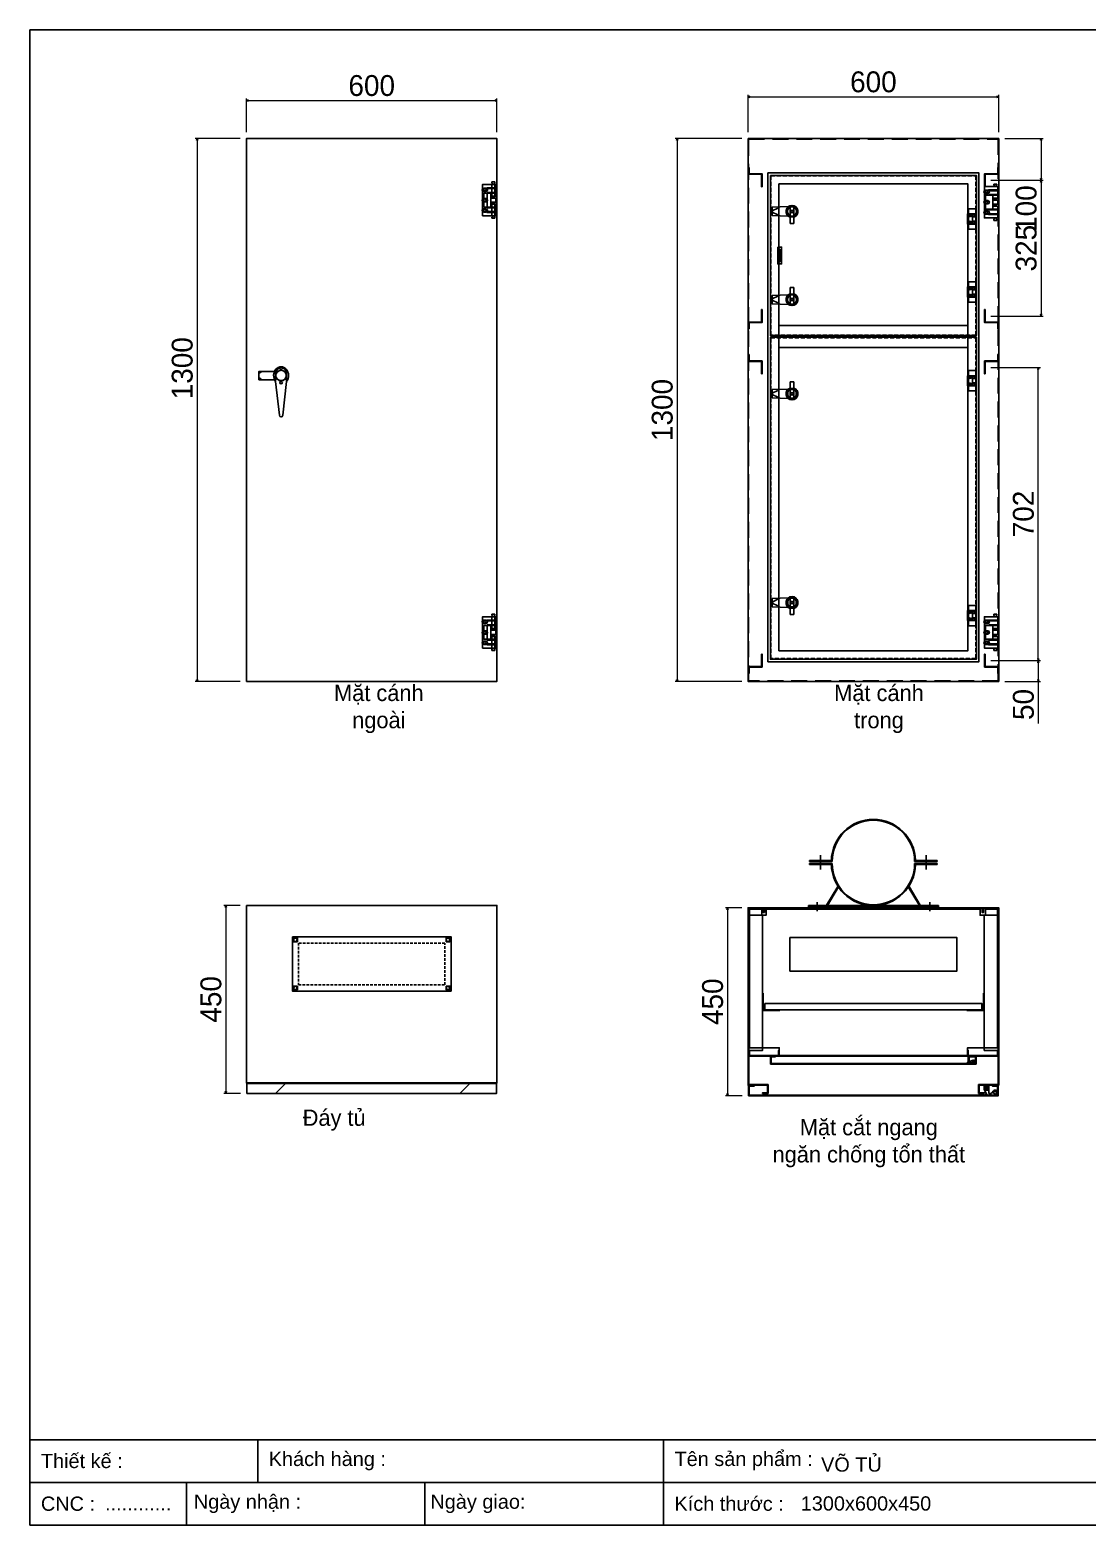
# Model space of a CAD drawing. Header units: millimetres. Extents: x 0 to 5063, y 0 to 3580.
# Drawn here: x 0 to 2532, y 0 to 3580 of the extents above; entities that cross this region are included whole.
import ezdxf

# ---------------------------------------------------------------- set-up
doc = ezdxf.new("R2010")
doc.units = ezdxf.units.MM
for name, pattern in [('HIDDEN', [9.525, 6.35, -3.175]), ('HIDDEN2', [4.7625, 3.175, -1.5875]), ('HIDDENX2', [19.05, 12.7, -6.35])]:
    doc.linetypes.add(name, pattern=pattern)
for name, color, linetype in [('DIM', 253, 'Continuous'), ('Ghi chu', 7, 'Continuous'), ('HEATER', 1, 'Continuous')]:
    doc.layers.add(name, color=color, linetype=linetype)
doc.styles.add('Arial', font='arial.ttf')
doc.dimstyles.new('CNC', dxfattribs={"dimtxt": 50, "dimasz": 5, "dimexe": 5, "dimexo": 15, "dimgap": 10, "dimtad": 1, "dimdec": 0, "dimtxsty": 'Standard', "dimblk": 'OPEN30', "dimcen": 10, "dimclrd": 5, "dimclre": 5, "dimclrt": 3, "dimazin": 3, "dimtfac": 1, "dimtdec": 0, "dimtmove": 0, "dimatfit": 3, "dimldrblk": 'ARCHTICK', "dimlwd": 9, "dimlwe": 9})

# ---------------------------------------------------------------- blocks, each defined once
blk = doc.blocks.new('*D3')
at = {"color": 5, "lineweight": 9, "ltscale": 3, "transparency": 16777216}
for p, q in [((1719.8, 3334.9), (1719.8, 3424.8)), ((1724.8, 3419.8), (2314.8, 3419.8)), ((2319.8, 3334.9), (2319.8, 3424.8))]:
    blk.add_line(p, q, dxfattribs=at)
at = {"color": 0, "linetype": 'ByBlock', "lineweight": -2}
for p, q in [((1719.8, 3419.8), (1724.8, 3421.1)), ((1724.8, 3418.5), (1719.8, 3419.8)), ((1719.8, 3419.8), (1724.8, 3419.8)), ((2314.8, 3421.1), (2319.8, 3419.8)), ((2319.8, 3419.8), (2314.8, 3418.5)), ((2319.8, 3419.8), (2314.8, 3419.8))]:
    blk.add_line(p, q, dxfattribs=at)
at = {"layer": 'Defpoints', "color": 0, "ltscale": 3, "transparency": 16777216}
for p in [(2319.8, 3419.8), (1719.8, 3319.9), (2319.8, 3319.9)]:
    blk.add_point(p, dxfattribs=at)
at = {"color": 3, "ltscale": 3, "transparency": 16777216, "insert": (2019.8, 3455.3), "char_height": 50, "attachment_point": 5}
blk.add_mtext('600', dxfattribs=at)
blk = doc.blocks.new('_ArchTick')
at = {"color": 0, "const_width": 0.15}
blk.add_lwpolyline([(-0.5, -0.5), (0.5, 0.5)], dxfattribs=at)
blk = doc.blocks.new('_Open30')
at = {"color": 0, "linetype": 'ByBlock', "lineweight": -2}
for p, q in [((-1, 0.27), (0, 0)), ((0, 0), (-1, -0.27)), ((0, 0), (-1, 0))]:
    blk.add_line(p, q, dxfattribs=at)
blk = doc.blocks.new('*D4')
at = {"color": 5, "lineweight": 9, "ltscale": 3, "transparency": 16777216}
for p, q in [((1704.8, 3319.9), (1545, 3319.9)), ((1550, 3314.9), (1550, 2024.9)), ((1704.8, 2019.9), (1545, 2019.9))]:
    blk.add_line(p, q, dxfattribs=at)
at = {"color": 0, "linetype": 'ByBlock', "lineweight": -2}
for p, q in [((1548.6, 3314.9), (1550, 3319.9)), ((1550, 3319.9), (1551.3, 3314.9)), ((1550, 3319.9), (1550, 3314.9)), ((1550, 2019.9), (1548.6, 2024.9)), ((1551.3, 2024.9), (1550, 2019.9)), ((1550, 2019.9), (1550, 2024.9))]:
    blk.add_line(p, q, dxfattribs=at)
at = {"layer": 'Defpoints', "color": 0, "ltscale": 3, "transparency": 16777216}
for p in [(1719.8, 3319.9), (1550, 2019.9), (1719.8, 2019.9)]:
    blk.add_point(p, dxfattribs=at)
at = {"color": 3, "ltscale": 3, "transparency": 16777216, "insert": (1514.4, 2669.9), "char_height": 50, "attachment_point": 5, "rotation": 90}
blk.add_mtext('1300', dxfattribs=at)
blk = doc.blocks.new('ovan6x9')
at = {"color": 2}
for p, q in [((2, 6), (8, 6)), ((2, 0), (8, 0))]:
    blk.add_line(p, q, dxfattribs=at)
for centre, start, end in [((2, 3), 90, 270), ((8, 3), 270, 90)]:
    blk.add_arc(centre, 3, start, end, dxfattribs=at)
blk = doc.blocks.new('HL036-1-1')
at = {"color": 1}
blk.add_line((9.5, 36.2), (9.5, 12.2), dxfattribs=at)
for points in [[(-2.5, 12.2), (17.5, 12.2), (17.5, 36.2), (-2.5, 36.2)], [(0, 48.5), (17.5, 48.5), (17.5, 0), (0, 0)]]:
    blk.add_lwpolyline(points, close=True, dxfattribs=at)
for centre, radius in [((3.5, 31.8), 2), ((3.5, 16.8), 2), ((12.7, 32.5), 2.5), ((12.7, 16), 2.5)]:
    blk.add_circle(centre, radius, dxfattribs=at)
blk = doc.blocks.new('*D5')
at = {"color": 5, "lineweight": 9, "ltscale": 3, "transparency": 16777216}
for p, q in [((2334.8, 3319.9), (2426.3, 3319.9)), ((2421.3, 3314.9), (2421.3, 3224.9)), ((2301.2, 3219.9), (2426.3, 3219.9)), ((2421.3, 3219.9), (2421.3, 3089.3))]:
    blk.add_line(p, q, dxfattribs=at)
at = {"color": 0, "linetype": 'ByBlock', "lineweight": -2}
for p, q in [((2420, 3314.9), (2421.3, 3319.9)), ((2421.3, 3319.9), (2422.7, 3314.9)), ((2421.3, 3319.9), (2421.3, 3314.9)), ((2421.3, 3219.9), (2420, 3224.9)), ((2422.7, 3224.9), (2421.3, 3219.9)), ((2421.3, 3219.9), (2421.3, 3224.9))]:
    blk.add_line(p, q, dxfattribs=at)
at = {"layer": 'Defpoints', "color": 0, "ltscale": 3, "transparency": 16777216}
for p in [(2319.8, 3319.9), (2286.2, 3219.9), (2421.3, 3219.9)]:
    blk.add_point(p, dxfattribs=at)
at = {"color": 3, "ltscale": 3, "transparency": 16777216, "insert": (2385.8, 3152.1), "char_height": 50, "attachment_point": 5, "rotation": 90}
blk.add_mtext('100', dxfattribs=at)
blk = doc.blocks.new('*D6')
at = {"color": 5, "lineweight": 9, "ltscale": 3, "transparency": 16777216}
for p, q in [((2301.2, 3219.9), (2426.3, 3219.9)), ((2421.3, 3214.9), (2421.3, 2899.9)), ((2301.2, 2894.9), (2426.3, 2894.9))]:
    blk.add_line(p, q, dxfattribs=at)
at = {"color": 0, "linetype": 'ByBlock', "lineweight": -2}
for p, q in [((2420, 3214.9), (2421.3, 3219.9)), ((2421.3, 3219.9), (2422.7, 3214.9)), ((2421.3, 3219.9), (2421.3, 3214.9)), ((2421.3, 2894.9), (2420, 2899.9)), ((2422.7, 2899.9), (2421.3, 2894.9)), ((2421.3, 2894.9), (2421.3, 2899.9))]:
    blk.add_line(p, q, dxfattribs=at)
at = {"layer": 'Defpoints', "color": 0, "ltscale": 3, "transparency": 16777216}
for p in [(2286.2, 3219.9), (2286.2, 2894.9), (2421.3, 2894.9)]:
    blk.add_point(p, dxfattribs=at)
at = {"color": 3, "ltscale": 3, "transparency": 16777216, "insert": (2385.8, 3057.4), "char_height": 50, "attachment_point": 5, "rotation": 90}
blk.add_mtext('325', dxfattribs=at)
blk = doc.blocks.new('*D7')
at = {"color": 5, "lineweight": 9, "ltscale": 3, "transparency": 16777216}
for p, q in [((2301.2, 2069.9), (2419.7, 2069.9)), ((2414.7, 2064.9), (2414.7, 2024.9)), ((2334.8, 2019.9), (2419.7, 2019.9)), ((2414.7, 2019.9), (2414.7, 1919))]:
    blk.add_line(p, q, dxfattribs=at)
at = {"color": 0, "linetype": 'ByBlock', "lineweight": -2}
for p, q in [((2413.4, 2064.9), (2414.7, 2069.9)), ((2414.7, 2069.9), (2416.1, 2064.9)), ((2414.7, 2069.9), (2414.7, 2064.9)), ((2414.7, 2019.9), (2413.4, 2024.9)), ((2416.1, 2024.9), (2414.7, 2019.9)), ((2414.7, 2019.9), (2414.7, 2024.9))]:
    blk.add_line(p, q, dxfattribs=at)
at = {"layer": 'Defpoints', "color": 0, "ltscale": 3, "transparency": 16777216}
for p in [(2286.2, 2069.9), (2414.7, 2069.9), (2319.8, 2019.9)]:
    blk.add_point(p, dxfattribs=at)
at = {"color": 3, "ltscale": 3, "transparency": 16777216, "insert": (2379.2, 1964.8), "char_height": 50, "attachment_point": 5, "rotation": 90}
blk.add_mtext('50', dxfattribs=at)
blk = doc.blocks.new('*D8')
at = {"color": 5, "lineweight": 9, "ltscale": 3, "transparency": 16777216}
for p, q in [((2301.2, 2771.9), (2419.7, 2771.9)), ((2414.7, 2074.9), (2414.7, 2766.9)), ((2301.2, 2069.9), (2419.7, 2069.9))]:
    blk.add_line(p, q, dxfattribs=at)
at = {"color": 0, "linetype": 'ByBlock', "lineweight": -2}
for p, q in [((2413.4, 2766.9), (2414.7, 2771.9)), ((2414.7, 2771.9), (2416.1, 2766.9)), ((2414.7, 2771.9), (2414.7, 2766.9)), ((2414.7, 2069.9), (2413.4, 2074.9)), ((2416.1, 2074.9), (2414.7, 2069.9)), ((2414.7, 2069.9), (2414.7, 2074.9))]:
    blk.add_line(p, q, dxfattribs=at)
at = {"layer": 'Defpoints', "color": 0, "ltscale": 3, "transparency": 16777216}
for p in [(2286.2, 2771.9), (2414.7, 2771.9), (2286.2, 2069.9)]:
    blk.add_point(p, dxfattribs=at)
at = {"color": 3, "ltscale": 3, "transparency": 16777216, "insert": (2379.2, 2420.9), "char_height": 50, "attachment_point": 5, "rotation": 90}
blk.add_mtext('702', dxfattribs=at)
blk = doc.blocks.new('HL011-1-6')
at = {"color": 1}
for p, q in [((29.5, 81), (22.5, 81)), ((22.5, 81), (22.5, 78)), ((23.5, 78), (22.5, 78)), ((23.5, 75), (22.5, 75)), ((23.5, 75), (23.5, 78)), ((29.5, 78), (28.5, 78)), ((28.5, 75), (28.5, 78)), ((28.5, 75), (29.5, 75)), ((29.5, 78), (29.5, 81)), ((11, 56), (11, 54)), ((11, 56), (32, 56)), ((20, 54), (20, 21)), ((20, 47), (32, 47)), ((32, 42.5), (20, 42.5)), ((22.5, 56), (22.5, 54)), ((23.1, 47), (24, 44)), ((24, 44), (28, 44)), ((28.9, 47), (28, 44)), ((29.5, 54), (29.5, 56)), ((11, 21), (11, 19)), ((11, 19), (32, 19)), ((32, 32.5), (20, 32.5)), ((20, 28), (32, 28)), ((22.5, 19), (22.5, 21)), ((23.5, 0), (22.5, 0)), ((23.1, 28), (24, 31)), ((23.5, 0), (23.5, -3)), ((24, 31), (28, 31)), ((28.9, 28), (28, 31)), ((28.5, 0), (28.5, -3)), ((28.5, 0), (29.5, 0)), ((29.5, 21), (29.5, 19)), ((22.5, -6), (22.5, -3)), ((23.5, -3), (22.5, -3)), ((29.5, -6), (22.5, -6)), ((29.5, -3), (28.5, -3)), ((29.5, -3), (29.5, -6))]:
    blk.add_line(p, q, dxfattribs=at)
for points in [[(32, 19), (32, 0), (0, 0), (0, 75), (32, 75), (32, 56)], [(32, 28), (32, 21), (3, 21), (3, 54), (32, 54), (32, 47)], [(32, 42.5), (32, 32.5)]]:
    blk.add_lwpolyline(points, dxfattribs=at)
for points in [[(10, 67), (32, 67), (32, 65), (10, 65)], [(10, 8), (32, 8), (32, 10), (10, 10)]]:
    blk.add_lwpolyline(points, close=True, dxfattribs=at)
for centre in [(5.5, 62.5), (5.5, 37.5), (5.5, 12.5)]:
    blk.add_circle(centre, 3, dxfattribs=at)
blk = doc.blocks.new('KHUNG CHUẨN')
at = {"color": 7}
for p, q in [((19889.2, -28535.2), (16919.2, -28535.2)), ((17239.2, -28535.2), (17239.2, -28595.2)), ((17809.2, -28535.2), (17809.2, -28655.2)), ((18939.2, -28595.2), (16919.2, -28595.2)), ((17139.2, -28595.2), (17139.2, -28655.2)), ((17474.2, -28595.2), (17474.2, -28655.2))]:
    blk.add_line(p, q, dxfattribs=at)
blk.add_lwpolyline([(16919.2, -26555.2), (19889.2, -26555.2), (19889.2, -28655.2), (16919.2, -28655.2)], close=True, dxfattribs=at)
at = {"color": 2, "char_height": 20, "attachment_point": 4, "style": 'Arial'}
for s, insert, width in [('  Thiết kế :', (16919.2, -28565.2), 917.634), ('  Khách hàng :', (17239.2, -28565.2), 917.634), ('  Tên sản phẩm :', (17809.2, -28565.2), 917.634), ('  CNC :', (16919.2, -28625.2), 917.634), ('  Ngày nhận :', (17134, -28625.2), 556.651), ('  Ngày giao:', (17466.3, -28625.2), 556.651), ('  Kích thước :', (17809.2, -28625.2), 917.634)]:
    blk.add_mtext(s, dxfattribs=dict(at, insert=insert, width=width))
at = {"color": 3, "style": 'Arial'}
for tag, p in [('#01', (17055.6, -28580.1)), ('#02', (17431.4, -28580.1)), ('#03', (18030.6, -28580.1)), ('#08', (18751.7, -28580.1)), ('#10', (19064.8, -28580.1)), ('#04', (17024.8, -28634.6)), ('#05', (17308.5, -28633)), ('#06', (17632.7, -28633.7)), ('#07', (18002, -28634.7)), ('#09', (18753.8, -28632.6)), ('#11', (19060.3, -28625.7)), ('#12', (19806.5, -28628.9))]:
    blk.add_attdef(tag, p, '', height=20, dxfattribs=at)
blk = doc.blocks.new('*D9')
at = {"color": 0, "linetype": 'ByBlock', "lineweight": -2}
for p, q in [((1669.2, 1473.1), (1670.5, 1478.1)), ((1670.5, 1478.1), (1671.9, 1473.1)), ((1670.5, 1478.1), (1670.5, 1473.1)), ((1670.5, 1028.1), (1669.2, 1033.1)), ((1671.9, 1033.1), (1670.5, 1028.1)), ((1670.5, 1028.1), (1670.5, 1033.1))]:
    blk.add_line(p, q, dxfattribs=at)
at = {"layer": 'Defpoints', "color": 0, "transparency": 16777216}
for p in [(1719.8, 1478.1), (1670.5, 1028.1), (1720.8, 1028.1)]:
    blk.add_point(p, dxfattribs=at)
at = {"layer": 'DIM', "color": 5, "lineweight": 9, "transparency": 16777216}
for p, q in [((1704.8, 1478.1), (1665.5, 1478.1)), ((1670.5, 1473.1), (1670.5, 1033.1)), ((1705.8, 1028.1), (1665.5, 1028.1))]:
    blk.add_line(p, q, dxfattribs=at)
at = {"layer": 'DIM', "color": 3, "transparency": 16777216, "insert": (1635, 1253.1), "char_height": 50, "attachment_point": 5, "rotation": 90}
blk.add_mtext('450', dxfattribs=at)
blk = doc.blocks.new('HL011-1-4')
h = blk.add_hatch()
h.set_pattern_fill('ANSI31', color=2, scale=0.5, style=0)
h.paths.add_polyline_path([(2.5, 0), (8.5, 0), (8.5, 12), (2.5, 12)])
at = {"color": 1}
for p, q in [((7, 23.5), (0, 10)), ((0, 0), (0, 10)), ((11, 0), (0, 0)), ((7, 23.5), (26, 23.5)), ((11, 0), (11, 19.5)), ((11, 19.5), (17, 19.5)), ((17, 19.5), (21.2, 13.9))]:
    blk.add_line(p, q, dxfattribs=at)
at = {"color": 2}
blk.add_lwpolyline([(2.5, 0), (2.5, 12), (8.5, 12), (8.5, 0)], dxfattribs=at)
at = {"color": 1}
blk.add_lwpolyline([(5.7, 21), (3, 21), (3, 23.5), (7, 23.5)], dxfattribs=at)
blk.add_circle((26, 17.5), 3.5, dxfattribs=at)
blk.add_arc((26, 17.5), 6, 216.8699, 90, dxfattribs=at)
blk = doc.blocks.new('HL036-1-2')
at = {"layer": 'Ghi chu', "color": 1}
for p, q in [((-3, 17.8), (-18.9, 17.8)), ((-18.9, 15.8), (-18.9, 17.8)), ((-12.1, 15.8), (-18.9, 15.8)), ((-16.4, 1), (-16.4, 14)), ((-15.6, 15), (-3.9, 17.7)), ((0, 0), (-15.4, 0)), ((-14.4, 3), (-14.4, 11.9)), ((0, 2), (-13.4, 2)), ((-13.1, 12.8), (-4.3, 9.8)), ((-6.2, 2), (-6.2, 0)), ((-1.2, 2), (-1.2, 0)), ((0, 0), (0, 2))]:
    blk.add_line(p, q, dxfattribs=at)
for radius in [4.1, 2.1]:
    blk.add_circle((-3, 13.7), radius, dxfattribs=at)
for centre, start, end in [((-15.4, 14), 102.9616, 180), ((-15.4, 1), 180, 270), ((-13.4, 11.9), 71.3254, 180), ((-13.4, 3), 180, 270)]:
    blk.add_arc(centre, 1, start, end, dxfattribs=at)
blk = doc.blocks.new('2565')
at = {"color": 5}
for p, q in [((168377, -2431.2), (168377, -2429.1)), ((168377, -2429.1), (168428.9, -2429.1)), ((168431, -2431.2), (168377, -2431.2)), ((168682.1, -2431.2), (168628.1, -2431.2)), ((168630.2, -2429.1), (168682.1, -2429.1)), ((168682.1, -2429.1), (168682.1, -2431.2)), ((168377, -2436.4), (168377, -2438.4)), ((168431, -2436.4), (168377, -2436.4)), ((168377, -2438.4), (168428.9, -2438.4)), ((168682.1, -2436.4), (168628.1, -2436.4)), ((168630.2, -2438.4), (168682.1, -2438.4)), ((168682.1, -2438.4), (168682.1, -2436.4)), ((168444.3, -2491.4), (168417.6, -2535.9)), ((168419.4, -2537), (168446.1, -2492.5)), ((168446.1, -2492.5), (168444.3, -2491.4)), ((168613.1, -2492.5), (168614.9, -2491.4)), ((168639.8, -2537), (168613.1, -2492.5)), ((168614.9, -2491.4), (168641.5, -2535.9)), ((168373.9, -2537), (168685.2, -2537)), ((168373.9, -2539.1), (168373.9, -2537)), ((168685.2, -2539.1), (168373.9, -2539.1)), ((168373.9, -2540.1), (168685.2, -2540.1)), ((168373.9, -2542.2), (168373.9, -2540.1)), ((168417.6, -2535.9), (168419.4, -2537)), ((168641.5, -2535.9), (168639.8, -2537)), ((168685.2, -2537), (168685.2, -2539.1)), ((168685.2, -2540.1), (168685.2, -2542.2)), ((168685.2, -2542.2), (168373.9, -2542.2))]:
    blk.add_line(p, q, dxfattribs=at)
at = {"color": 2}
for p, q in [((168403, -2416.6), (168403, -2450.9)), ((168656.1, -2416.6), (168656.1, -2450.9)), ((168394.7, -2529.2), (168394.7, -2550)), ((168664.5, -2529.2), (168664.5, -2550))]:
    blk.add_line(p, q, dxfattribs=at)
at = {"color": 5}
for centre, radius, start, end in [((168529.6, -2431.2), 100.7, 1.1814, 178.8186), ((168529.6, -2431.2), 98.6, 0, 180), ((168529.6, -2436.4), 100.7, 181.1814, 358.8186), ((168529.6, -2436.4), 98.6, 180, 0)]:
    blk.add_arc(centre, radius, start, end, dxfattribs=at)
blk = doc.blocks.new('*D10')
at = {"color": 0, "linetype": 'ByBlock', "lineweight": -2}
for p, q in [((518.5, 3410.9), (523.5, 3412.2)), ((523.5, 3409.6), (518.5, 3410.9)), ((518.5, 3410.9), (523.5, 3410.9)), ((1113.5, 3412.2), (1118.5, 3410.9)), ((1118.5, 3410.9), (1113.5, 3409.6)), ((1118.5, 3410.9), (1113.5, 3410.9))]:
    blk.add_line(p, q, dxfattribs=at)
at = {"layer": 'Defpoints', "color": 0, "transparency": 16777216}
for p in [(1118.5, 3410.9), (518.5, 3319.9), (1118.5, 3319.9)]:
    blk.add_point(p, dxfattribs=at)
at = {"layer": 'DIM', "color": 5, "lineweight": 9, "transparency": 16777216}
for p, q in [((518.5, 3334.9), (518.5, 3415.9)), ((523.5, 3410.9), (1113.5, 3410.9)), ((1118.5, 3334.9), (1118.5, 3415.9))]:
    blk.add_line(p, q, dxfattribs=at)
at = {"layer": 'DIM', "color": 3, "transparency": 16777216, "insert": (818.5, 3446.4), "char_height": 50, "attachment_point": 5}
blk.add_mtext('600', dxfattribs=at)
blk = doc.blocks.new('*D11')
at = {"color": 0, "linetype": 'ByBlock', "lineweight": -2}
for p, q in [((399.2, 3314.9), (400.5, 3319.9)), ((400.5, 3319.9), (401.9, 3314.9)), ((400.5, 3319.9), (400.5, 3314.9)), ((400.5, 2019.9), (399.2, 2024.9)), ((401.9, 2024.9), (400.5, 2019.9)), ((400.5, 2019.9), (400.5, 2024.9))]:
    blk.add_line(p, q, dxfattribs=at)
at = {"layer": 'Defpoints', "color": 0, "transparency": 16777216}
for p in [(518.5, 3319.9), (400.5, 2019.9), (518.5, 2019.9)]:
    blk.add_point(p, dxfattribs=at)
at = {"layer": 'DIM', "color": 5, "lineweight": 9, "transparency": 16777216}
for p, q in [((503.5, 3319.9), (395.5, 3319.9)), ((400.5, 3314.9), (400.5, 2024.9)), ((503.5, 2019.9), (395.5, 2019.9))]:
    blk.add_line(p, q, dxfattribs=at)
at = {"layer": 'DIM', "color": 3, "transparency": 16777216, "insert": (365, 2769.9), "char_height": 50, "attachment_point": 5, "rotation": 90}
blk.add_mtext('1300', dxfattribs=at)
blk = doc.blocks.new('MS308-2-1')
at = {"color": 1}
for p, q in [((-53, 4.6), (-46, 10)), ((-13.3, -14.2), (-13.3, 6.7)), ((-12.3, 6.7), (-12.3, -6.9)), ((12.3, 6.7), (12.3, -6.9)), ((13.3, 6.7), (13.3, -14.2)), ((-53, -4.6), (-46, -10)), ((-4, -95), (-13.3, -14.2)), ((13.3, -14.2), (4, -95))]:
    blk.add_line(p, q, dxfattribs=at)
blk.add_lwpolyline([(-15.8, -10), (-53, -10), (-53, 10), (-15.8, 10)], dxfattribs=at)
for centre, radius, start, end in [((0, 6.7), 13.3, 0, 180), ((0, 6.7), 12.3, 0, 180), ((0, 5.9), 17.7, 226.184, 313.816), ((0, -95), 4, 180, 0)]:
    blk.add_arc(centre, radius, start, end, dxfattribs=at)
blk.add_ellipse((0, 0), major_axis=(0, 21), ratio=0.857143, start_param=3.972003, end_param=8.594367, dxfattribs=at)
blk = doc.blocks.new('HL011-1-3')
at = {"color": 1}
for p, q in [((29.5, 81), (22.5, 81)), ((22.5, 81), (22.5, 78)), ((23.5, 78), (22.5, 78)), ((22.5, 75), (22.5, 49)), ((23.5, 75), (22.5, 75)), ((23.5, 75), (23.5, 78)), ((29.5, 78), (28.5, 78)), ((28.5, 75), (28.5, 78)), ((28.5, 75), (29.5, 75)), ((29.5, 78), (29.5, 81)), ((29.5, 49), (29.5, 75)), ((11, 56), (11, 19)), ((11, 56), (32, 56)), ((20, 54), (20, 21)), ((20, 47), (32, 47)), ((32, 42.5), (20, 42.5)), ((22.5, 49), (24, 44)), ((24, 44), (28, 44)), ((29.5, 49), (28, 44)), ((11, 19), (32, 19)), ((32, 32.5), (20, 32.5)), ((20, 28), (32, 28)), ((22.5, 26), (24, 31)), ((22.5, 0), (22.5, 26)), ((23.5, 0), (22.5, 0)), ((23.5, 0), (23.5, -3)), ((24, 31), (28, 31)), ((29.5, 26), (28, 31)), ((28.5, 0), (28.5, -3)), ((28.5, 0), (29.5, 0)), ((29.5, 26), (29.5, 0)), ((22.5, -6), (22.5, -3)), ((23.5, -3), (22.5, -3)), ((29.5, -6), (22.5, -6)), ((29.5, -3), (28.5, -3)), ((29.5, -3), (29.5, -6))]:
    blk.add_line(p, q, dxfattribs=at)
for points in [[(32, 19), (32, 0), (0, 0), (0, 75), (32, 75), (32, 56)], [(32, 28), (32, 21), (3, 21), (3, 54), (32, 54), (32, 47)], [(32, 42.5), (32, 32.5)]]:
    blk.add_lwpolyline(points, dxfattribs=at)
for points in [[(10, 67), (32, 67), (32, 65), (10, 65)], [(10, 8), (32, 8), (32, 10), (10, 10)]]:
    blk.add_lwpolyline(points, close=True, dxfattribs=at)
for centre in [(5.5, 62.5), (5.5, 37.5), (5.5, 12.5)]:
    blk.add_circle(centre, 3, dxfattribs=at)
blk = doc.blocks.new('SDGFGHGHG')
at = {"layer": 'HEATER'}
for p, q in [((860892.9, 570780.5), (860931.6, 570782)), ((860892.9, 570760.5), (860892.9, 570780.5)), ((860892.9, 570771.9), (860906.3, 570778.7)), ((860892.9, 570769.1), (860906.3, 570762.4)), ((860892.9, 570760.5), (860931.6, 570759.1)), ((860935.9, 570742), (860935.9, 570784.3)), ((860937.5, 570771.3), (860939.5, 570771.3)), ((860937.5, 570769.8), (860939.5, 570769.8)), ((860939.5, 570773.5), (860939.5, 570771.3)), ((860939.5, 570769.8), (860939.5, 570767.6)), ((860941.3, 570773.5), (860941.3, 570771.3)), ((860941.3, 570771.3), (860943.4, 570771.3)), ((860941.3, 570769.8), (860941.3, 570767.6)), ((860941.3, 570769.8), (860943.4, 570769.8)), ((860944.9, 570742), (860944.9, 570784.3)), ((860935.9, 570742), (860944.9, 570742))]:
    blk.add_line(p, q, dxfattribs=at)
blk.add_circle((860940.4, 570770.5), 3.08, dxfattribs=at)
blk.add_arc((860940.4, 570770.5), 14.5, 288.08, 251.92, dxfattribs=at)
blk = doc.blocks.new('SĐFHGGH')
at = {"layer": 'HEATER'}
for points in [[(860943.4, 570717), (860943.4, 570718.4), (860937.4, 570718.4), (860937.4, 570717)], [(860928.8, 570702.4), (860927.4, 570702.4), (860927.4, 570708.4), (860928.8, 570708.4)], [(860943.4, 570693.8), (860943.4, 570692.4), (860937.4, 570692.4), (860937.4, 570693.8)], [(860952.1, 570702.4), (860953.4, 570702.4), (860953.4, 570708.4), (860952.1, 570708.4)]]:
    blk.add_lwpolyline(points, dxfattribs=at)
for start, end in [(104.4775, 165.5225), (14.4775, 75.5225), (194.4775, 255.5225), (284.4775, 345.5225)]:
    blk.add_arc((860940.4, 570705.4), 12, start, end, dxfattribs=at)
blk = doc.blocks.new('MS722')
for name, p in [('SDGFGHGHG', (-860940.4, -570770.5)), ('SĐFHGGH', (-860940.4, -570705.4))]:
    blk.add_blockref(name, p)
blk = doc.blocks.new('*D14')
at = {"color": 0, "linetype": 'ByBlock', "lineweight": -2}
for p, q in [((467.9, 1478.7), (469.2, 1483.7)), ((469.2, 1483.7), (470.6, 1478.7)), ((469.2, 1483.7), (469.2, 1478.7)), ((469.2, 1033.7), (467.9, 1038.7)), ((470.6, 1038.7), (469.2, 1033.7)), ((469.2, 1033.7), (469.2, 1038.7))]:
    blk.add_line(p, q, dxfattribs=at)
at = {"layer": 'Defpoints', "color": 0, "transparency": 16777216}
for p in [(518.5, 1483.7), (469.2, 1033.7), (519.5, 1033.7)]:
    blk.add_point(p, dxfattribs=at)
at = {"layer": 'DIM', "color": 5, "lineweight": 9, "transparency": 16777216}
for p, q in [((503.5, 1483.7), (464.2, 1483.7)), ((469.2, 1478.7), (469.2, 1038.7)), ((504.5, 1033.7), (464.2, 1033.7))]:
    blk.add_line(p, q, dxfattribs=at)
at = {"layer": 'DIM', "color": 3, "transparency": 16777216, "insert": (433.7, 1258.7), "char_height": 50, "attachment_point": 5, "rotation": 90}
blk.add_mtext('450', dxfattribs=at)

msp = doc.modelspace()

# ---------------------------------------------------------------- hatches: boundary and pattern name
at = {"ltscale": 3}
h = msp.add_hatch(dxfattribs=at)
h.set_pattern_fill('ANSI31', color=256, style=0)
h.set_pattern_definition([(45, (239467.57582, -50527.51491), (-0.0883883476, 0.0883883476), [])])
h.paths.add_polyline_path([(1793.4, 3054.8), (1795.4, 3054.8), (1795.4, 3024.8), (1793.4, 3024.8)])
h = msp.add_hatch(dxfattribs=at)
h.set_pattern_fill('ANSI31', color=256, scale=200, style=0)
h.set_pattern_definition([(45, (26817775.5, 24796893), (-3535.5339, 3535.5339), [])])
h.paths.add_polyline_path([(628.5, 1408.7), (628.5, 1278.7), (1008.5, 1278.7), (1008.5, 1408.7)], flags=16)
h.paths.add_polyline_path([(518.5, 1483.7), (1118.5, 1483.7), (1118.5, 1058.7), (518.5, 1058.7)])
h = msp.add_hatch(dxfattribs=at)
h.set_pattern_fill('ANSI31', color=256, scale=100, angle=75, style=0)
h.set_pattern_definition([(195, (-8504857.1, 16163359.9), (323.52381, -1207.40728), [])])
h.paths.add_polyline_path([(628.5, 1408.7), (628.5, 1278.7), (1008.5, 1278.7), (1008.5, 1408.7)])
h = msp.add_hatch(dxfattribs=at)
h.set_pattern_fill('ANSI31', color=256, scale=50, angle=90, style=0)
h.set_pattern_definition([(225, (-6196723.25, 6704443.88), (220.970869, -220.970869), [])])
h.paths.add_polyline_path([(1117.5, 1057.7), (519.5, 1057.7), (519.5, 1033.7), (1117.5, 1033.7)])

# ---------------------------------------------------------------- linework, layer by layer
for points in [[(518.5, 2019.9), (1118.5, 2019.9), (1118.5, 3319.9), (518.5, 3319.9)], [(628.5, 1408.7), (628.5, 1278.7), (1008.5, 1278.7), (1008.5, 1408.7)]]:
    msp.add_lwpolyline(points, close=True)
for points in [[(1719.8, 3319.9), (2319.8, 3319.9), (2319.8, 2019.9), (1719.8, 2019.9)], [(1767.2, 3237.5), (2272.4, 3237.5), (2272.4, 2067.3), (1767.2, 2067.3)], [(1793.4, 3054.8), (1795.4, 3054.8), (1795.4, 3024.8), (1793.4, 3024.8)], [(518.5, 1483.7), (1118.5, 1483.7), (1118.5, 1058.7), (518.5, 1058.7)], [(1117.5, 1057.7), (519.5, 1057.7), (519.5, 1033.7), (1117.5, 1033.7)]]:
    msp.add_lwpolyline(points, close=True, dxfattribs=at)
at = {"linetype": 'HIDDENX2', "ltscale": 3}
msp.add_lwpolyline([(1721, 3318.7), (2318.6, 3318.7), (2318.6, 2021.1), (1721, 2021.1)], close=True, dxfattribs=at)
at = {"color": 8}
for points in [[(1752.2, 3204.3), (1752.2, 3234.3), (1721, 3234.3), (1721, 3250.5), (1722.2, 3250.5), (1722.2, 3235.5), (1753.4, 3235.5), (1753.4, 3204.3)], [(2287.4, 3204.3), (2287.4, 3234.3), (2318.6, 3234.3), (2318.6, 3250.5), (2317.4, 3250.5), (2317.4, 3235.5), (2286.2, 3235.5), (2286.2, 3204.3)], [(1752.2, 2910.5), (1752.2, 2880.5), (1721, 2880.5), (1721, 2864.3), (1722.2, 2864.3), (1722.2, 2879.3), (1753.4, 2879.3), (1753.4, 2910.5)], [(2287.4, 2910.5), (2287.4, 2880.5), (2318.6, 2880.5), (2318.6, 2864.3), (2317.4, 2864.3), (2317.4, 2879.3), (2286.2, 2879.3), (2286.2, 2910.5)], [(1752.2, 2756.3), (1752.2, 2786.3), (1721, 2786.3), (1721, 2802.5), (1722.2, 2802.5), (1722.2, 2787.5), (1753.4, 2787.5), (1753.4, 2756.3)], [(2287.4, 2756.3), (2287.4, 2786.3), (2318.6, 2786.3), (2318.6, 2802.5), (2317.4, 2802.5), (2317.4, 2787.5), (2286.2, 2787.5), (2286.2, 2756.3)], [(1752.2, 2085.5), (1752.2, 2055.5), (1721, 2055.5), (1721, 2039.3), (1722.2, 2039.3), (1722.2, 2054.3), (1753.4, 2054.3), (1753.4, 2085.5)], [(2287.4, 2085.5), (2287.4, 2055.5), (2318.6, 2055.5), (2318.6, 2039.3), (2317.4, 2039.3), (2317.4, 2054.3), (2286.2, 2054.3), (2286.2, 2085.5)]]:
    msp.add_lwpolyline(points, close=True, dxfattribs=at)
at = {"color": 6, "ltscale": 3}
for points in [[(1773.2, 3231.5), (2266.4, 3231.5), (2266.4, 2848.1), (1773.2, 2848.1)], [(1773.2, 2844.1), (2266.4, 2844.1), (2266.4, 2073.3), (1773.2, 2073.3)]]:
    msp.add_lwpolyline(points, close=True, dxfattribs=at)
at = {"color": 6, "linetype": 'HIDDEN2', "ltscale": 3}
for points in [[(1774.4, 3230.3), (2265.2, 3230.3), (2265.2, 2849.3), (1774.4, 2849.3)], [(1774.4, 2842.9), (2265.2, 2842.9), (2265.2, 2074.5), (1774.4, 2074.5)]]:
    msp.add_lwpolyline(points, close=True, dxfattribs=at)
at = {"color": 2}
for points in [[(1087, 3201.4, 1), (1087, 3193.4), (1092, 3193.4, 1), (1092, 3201.4)], [(2288.6, 3188.4, -1), (2288.6, 3196.4), (2293.6, 3196.4, -1), (2293.6, 3188.4)], [(1087, 3176.4, 1), (1087, 3168.4), (1092, 3168.4, 1), (1092, 3176.4)], [(1087, 3151.4, 1), (1087, 3143.4), (1092, 3143.4, 1), (1092, 3151.4)], [(2288.6, 3163.4, -1), (2288.6, 3171.4), (2293.6, 3171.4, -1), (2293.6, 3163.4)], [(2288.6, 3138.4, -1), (2288.6, 3146.4), (2293.6, 3146.4, -1), (2293.6, 3138.4)], [(1087, 2158.4, -1), (1087, 2166.4), (1092, 2166.4, -1), (1092, 2158.4)], [(2288.6, 2166.4, 1), (2288.6, 2158.4), (2293.6, 2158.4, 1), (2293.6, 2166.4)], [(1087, 2133.4, -1), (1087, 2141.4), (1092, 2141.4, -1), (1092, 2133.4)], [(1087, 2108.4, -1), (1087, 2116.4), (1092, 2116.4, -1), (1092, 2108.4)], [(2288.6, 2141.4, 1), (2288.6, 2133.4), (2293.6, 2133.4, 1), (2293.6, 2141.4)], [(2288.6, 2116.4, 1), (2288.6, 2108.4), (2293.6, 2108.4, 1), (2293.6, 2116.4)]]:
    msp.add_lwpolyline(points, format="xyb", close=True, dxfattribs=at)
at = {"color": 3, "ltscale": 3}
for points in [[(1793.4, 3211.3), (2246.2, 3211.3), (2246.2, 2093.5), (1793.4, 2093.5)], [(1793.4, 2819.9), (2246.2, 2819.9), (2246.2, 2872.3), (1793.4, 2872.3)], [(1722.8, 1143.1), (1794.3, 1143.1), (1794.3, 1124.6), (2245.3, 1124.6), (2245.3, 1143.1), (2316.8, 1143.1), (2316.8, 1475.1), (2288.3, 1475.1), (2288.3, 1460.1), (2275.3, 1460.1), (2275.3, 1475.1), (1762.8, 1475.1), (1762.8, 1460.1), (1752.8, 1460.1), (1752.8, 1475.1), (1722.8, 1475.1)]]:
    msp.add_lwpolyline(points, close=True, dxfattribs=at)
at = {"color": 2, "ltscale": 3}
for points in [[(1790.9, 3059.8), (1799.9, 3059.8), (1799.9, 3019.8), (1790.9, 3019.8)], [(1814.7, 2698.5), (1835.2, 2698.5), (1835.2, 2719), (1814.7, 2719)], [(1814.7, 2219), (1835.2, 2219), (1835.2, 2198.5), (1814.7, 2198.5)], [(1819.8, 1406.6), (2219.8, 1406.6), (2219.8, 1326.6), (1819.8, 1326.6)]]:
    msp.add_lwpolyline(points, close=True, dxfattribs=at)
at = {"color": 7}
for points in [[(1754.3, 1033.6), (1767.8, 1033.6), (1767.8, 1054.6), (1721.3, 1054.6), (1721.3, 1476.6), (1756.3, 1476.6), (1756.3, 1466.6), (1757.8, 1466.6), (1757.8, 1478.1), (1719.8, 1478.1), (1719.8, 1053.1), (1766.3, 1053.1), (1766.3, 1035.1), (1754.3, 1035.1)], [(1759.3, 1466.6), (1759.3, 1476.6), (2280.3, 1476.6), (2280.3, 1466.6), (2281.8, 1466.6), (2281.8, 1478.1), (1757.8, 1478.1), (1757.8, 1466.6)], [(2285.3, 1033.6), (2271.8, 1033.6), (2271.8, 1054.6), (2318.3, 1054.6), (2318.3, 1476.6), (2283.3, 1476.6), (2283.3, 1466.6), (2281.8, 1466.6), (2281.8, 1478.1), (2319.8, 1478.1), (2319.8, 1053.1), (2273.3, 1053.1), (2273.3, 1035.1), (2285.3, 1035.1)], [(1734.3, 1052.1), (1720.8, 1052.1), (1720.8, 1028.1), (2318.8, 1028.1), (2318.8, 1052.1), (2305.3, 1052.1), (2305.3, 1050.6), (2317.3, 1050.6), (2317.3, 1029.6), (1722.3, 1029.6), (1722.3, 1050.6), (1734.3, 1050.6)]]:
    msp.add_lwpolyline(points, close=True, dxfattribs=at)
at = {"color": 3, "ltscale": 3}
msp.add_lwpolyline([(1721.3, 1143.1), (1794.3, 1143.1), (1794.3, 1123.1), (2245.3, 1123.1), (2245.3, 1143.1), (2318.3, 1143.1), (2318.3, 1476.6), (2288.3, 1476.6), (2288.3, 1460.1), (2275.3, 1460.1), (2275.3, 1476.6), (1762.8, 1476.6), (1762.8, 1460.1), (1752.8, 1460.1), (1752.8, 1476.6), (1721.3, 1476.6), (1721.3, 1143.1)], dxfattribs=at)
at = {"color": 44}
for points in [[(1721.3, 1460.1), (1754.3, 1460.1), (1754.3, 1136.6), (1721.3, 1136.6)], [(2318.3, 1460.1), (2285.3, 1460.1), (2285.3, 1136.6), (2318.3, 1136.6)], [(1795.8, 1232.1), (1754.3, 1232.1), (1754.3, 1273.6), (1755.8, 1273.6), (1755.8, 1233.6), (1795.8, 1233.6)], [(2243.8, 1232.1), (2285.3, 1232.1), (2285.3, 1273.6), (2283.8, 1273.6), (2283.8, 1233.6), (2243.8, 1233.6)], [(1759.8, 1248.6), (2279.8, 1248.6), (2279.8, 1233.6), (1759.8, 1233.6)]]:
    msp.add_lwpolyline(points, close=True, dxfattribs=at)
at = {"color": 2}
for points in [[(640.4, 1396.8), (631.4, 1396.8), (631.4, 1405.8), (640.4, 1405.8)], [(996.6, 1396.8), (1005.6, 1396.8), (1005.6, 1405.8), (996.6, 1405.8)], [(640.4, 1290.6), (631.4, 1290.6), (631.4, 1281.6), (640.4, 1281.6)], [(996.6, 1290.6), (1005.6, 1290.6), (1005.6, 1281.6), (996.6, 1281.6)]]:
    msp.add_lwpolyline(points, close=True, dxfattribs=at)
at = {"color": 2, "linetype": 'HIDDEN'}
msp.add_lwpolyline([(643.5, 1393.7), (643.5, 1293.7), (993.5, 1293.7), (993.5, 1393.7)], close=True, dxfattribs=at)
at = {"color": 3}
for points in [[(1722.8, 1136.6), (1722.8, 1124.6), (1792.8, 1124.6), (1792.8, 1136.6), (1794.3, 1136.6), (1794.3, 1123.1), (1721.3, 1123.1), (1721.3, 1136.6)], [(2316.8, 1136.6), (2316.8, 1124.6), (2246.8, 1124.6), (2246.8, 1136.6), (2245.3, 1136.6), (2245.3, 1123.1), (2318.3, 1123.1), (2318.3, 1136.6)]]:
    msp.add_lwpolyline(points, close=True, dxfattribs=at)
at = {"color": 6}
msp.add_lwpolyline([(2254.3, 1121.3), (2264.3, 1121.3), (2264.3, 1105.3), (1775.3, 1105.3), (1775.3, 1121.3), (1785.3, 1121.3), (1785.3, 1122.8), (1773.8, 1122.8), (1773.8, 1103.8), (2265.8, 1103.8), (2265.8, 1122.8), (2254.3, 1122.8)], close=True, dxfattribs=at)
at = {"color": 2}
for centre, radius in [((1824.9, 3145.3), 11), ((1824.9, 2934.3), 11), ((601.5, 2752.4), 12.5), ((601.5, 2769.4), 3), ((601.5, 2735.4), 3), ((1824.9, 2708.7), 11), ((1824.9, 2208.7), 11)]:
    msp.add_circle(centre, radius, dxfattribs=at)
at = {"color": 7}
for centre in [(635.9, 1401.3), (1001.1, 1401.3), (635.9, 1286.1), (1001.1, 1286.1)]:
    msp.add_circle(centre, 4, dxfattribs=at)

# ---------------------------------------------------------------- block references
at = {"color": 3}
ref = msp.add_blockref('KHUNG CHUẨN', (-28842.9, 48849.5), dxfattribs=dict(at, xscale=1.704737719082913, yscale=1.704737719082913, zscale=1.704737719082913))
ref.add_attrib('#03', 'VÕ TỦ', (1894.5, 128), dxfattribs={"color": 3, "height": 34.09, "style": 'Arial'})
ref.add_attrib('#07', '1300x600x450', (1845.8, 34.8), dxfattribs={"color": 3, "height": 34.095, "style": 'Arial'})
ref.add_attrib('#04', '............', (179.9, 35), dxfattribs={"color": 3, "height": 34.095, "style": 'Arial'})
at = {"color": 7, "xscale": -1, "rotation": 180}
for name, p in [('HL011-1-3', (1084, 3209.9)), ('HL036-1-1', (2247.7, 2976.6)), ('MS722', (1824.9, 2934.3)), ('ovan6x9', (2255.4, 2963.6)), ('ovan6x9', (2255.4, 2947.1)), ('MS722', (1824.9, 2708.7)), ('HL036-1-1', (2247.7, 2201.8)), ('ovan6x9', (2255.4, 2188.8)), ('ovan6x9', (2255.4, 2172.3)), ('HL011-1-6', (2285.6, 2174.9)), ('HL036-1-2', (2263.2, 1123.1)), ('HL011-1-4', (2285.3, 1053.1))]:
    msp.add_blockref(name, p, dxfattribs=at)
at = {"color": 7}
for name, p in [('HL011-1-6', (2285.6, 3129.9)), ('MS722', (1824.9, 3145.3)), ('HL036-1-1', (2247.7, 3103)), ('ovan6x9', (2255.4, 3132.5)), ('ovan6x9', (2255.4, 3116)), ('MS308-2-1', (601.5, 2752.4)), ('HL036-1-1', (2247.7, 2715.6)), ('ovan6x9', (2255.4, 2745.1)), ('ovan6x9', (2255.4, 2728.6)), ('MS722', (1824.9, 2208.7)), ('HL011-1-3', (1084, 2099.9))]:
    msp.add_blockref(name, p, dxfattribs=at)
msp.add_blockref('2565', (-166509.8, 4020.3))

# ---------------------------------------------------------------- texts
at = {"color": 2, "char_height": 39, "attachment_point": 5}
for s, insert, width in [('Mặt cánh ngoài', (835.5, 1954.1), 325), ('Mặt cánh trong', (2033.2, 1954.1), 325), ('Đáy tủ', (728.6, 969.6), 875), ('Mặt cắt ngang \\Pngăn chống tổn thất', (2008.9, 914.4), 675)]:
    msp.add_mtext(s, dxfattribs=dict(at, insert=insert, width=width))

# ---------------------------------------------------------------- dimensions: what is measured, and where the dimension line sits
at = {"ltscale": 3}
dim = msp.add_linear_dim(base=(2319.8, 3419.8), p1=(1719.8, 3319.9), p2=(2319.8, 3319.9), dimstyle='CNC', dxfattribs=at)
dim.commit()
dim.dimension.update_dxf_attribs({"geometry": '*D3', "text_midpoint": (2019.8, 3455.3)})
for base, p1, p2, picture, middle in [((1550, 2019.9), (1719.8, 3319.9), (1719.8, 2019.9), '*D4', (1514.4, 2669.9)), ((2421.3, 3219.9), (2319.8, 3319.9), (2286.2, 3219.9), '*D5', (2385.8, 3152.1)), ((2421.3, 2894.9), (2286.2, 3219.9), (2286.2, 2894.9), '*D6', (2385.8, 3057.4)), ((2414.7, 2771.9), (2286.2, 2069.9), (2286.2, 2771.9), '*D8', (2379.2, 2420.9))]:
    dim = msp.add_linear_dim(base=base, p1=p1, p2=p2, angle=90, dimstyle='CNC', dxfattribs=at)
    dim.commit()
    dim.dimension.update_dxf_attribs({"geometry": picture, "text_midpoint": middle})
dim = msp.add_linear_dim(base=(2414.7, 2069.9), p1=(2319.8, 2019.9), p2=(2286.2, 2069.9), angle=90, dimstyle='CNC', dxfattribs=at)
dim.commit()
dim.dimension.update_dxf_attribs({"geometry": '*D7', "text_midpoint": (2414.7, 1964.8), "dimtype": 160})
at = {"layer": 'DIM'}
dim = msp.add_linear_dim(base=(1118.5, 3410.9), p1=(518.5, 3319.9), p2=(1118.5, 3319.9), dimstyle='CNC', dxfattribs=at)
dim.commit()
dim.dimension.update_dxf_attribs({"geometry": '*D10', "text_midpoint": (818.5, 3446.4)})
dim = msp.add_linear_dim(base=(400.5, 2019.9), p1=(518.5, 3319.9), p2=(518.5, 2019.9), angle=90, dimstyle='CNC', dxfattribs=at)
dim.commit()
dim.dimension.update_dxf_attribs({"geometry": '*D11', "text_midpoint": (400.5, 2769.9), "dimtype": 160})
for base, p1, p2, picture, middle in [((469.2, 1033.7), (518.5, 1483.7), (519.5, 1033.7), '*D14', (433.7, 1258.7)), ((1670.5, 1028.1), (1719.8, 1478.1), (1720.8, 1028.1), '*D9', (1635, 1253.1))]:
    dim = msp.add_linear_dim(base=base, p1=p1, p2=p2, angle=90, dimstyle='CNC', dxfattribs=at)
    dim.commit()
    dim.dimension.update_dxf_attribs({"geometry": picture, "text_midpoint": middle})

doc.saveas('drawing.dxf')
